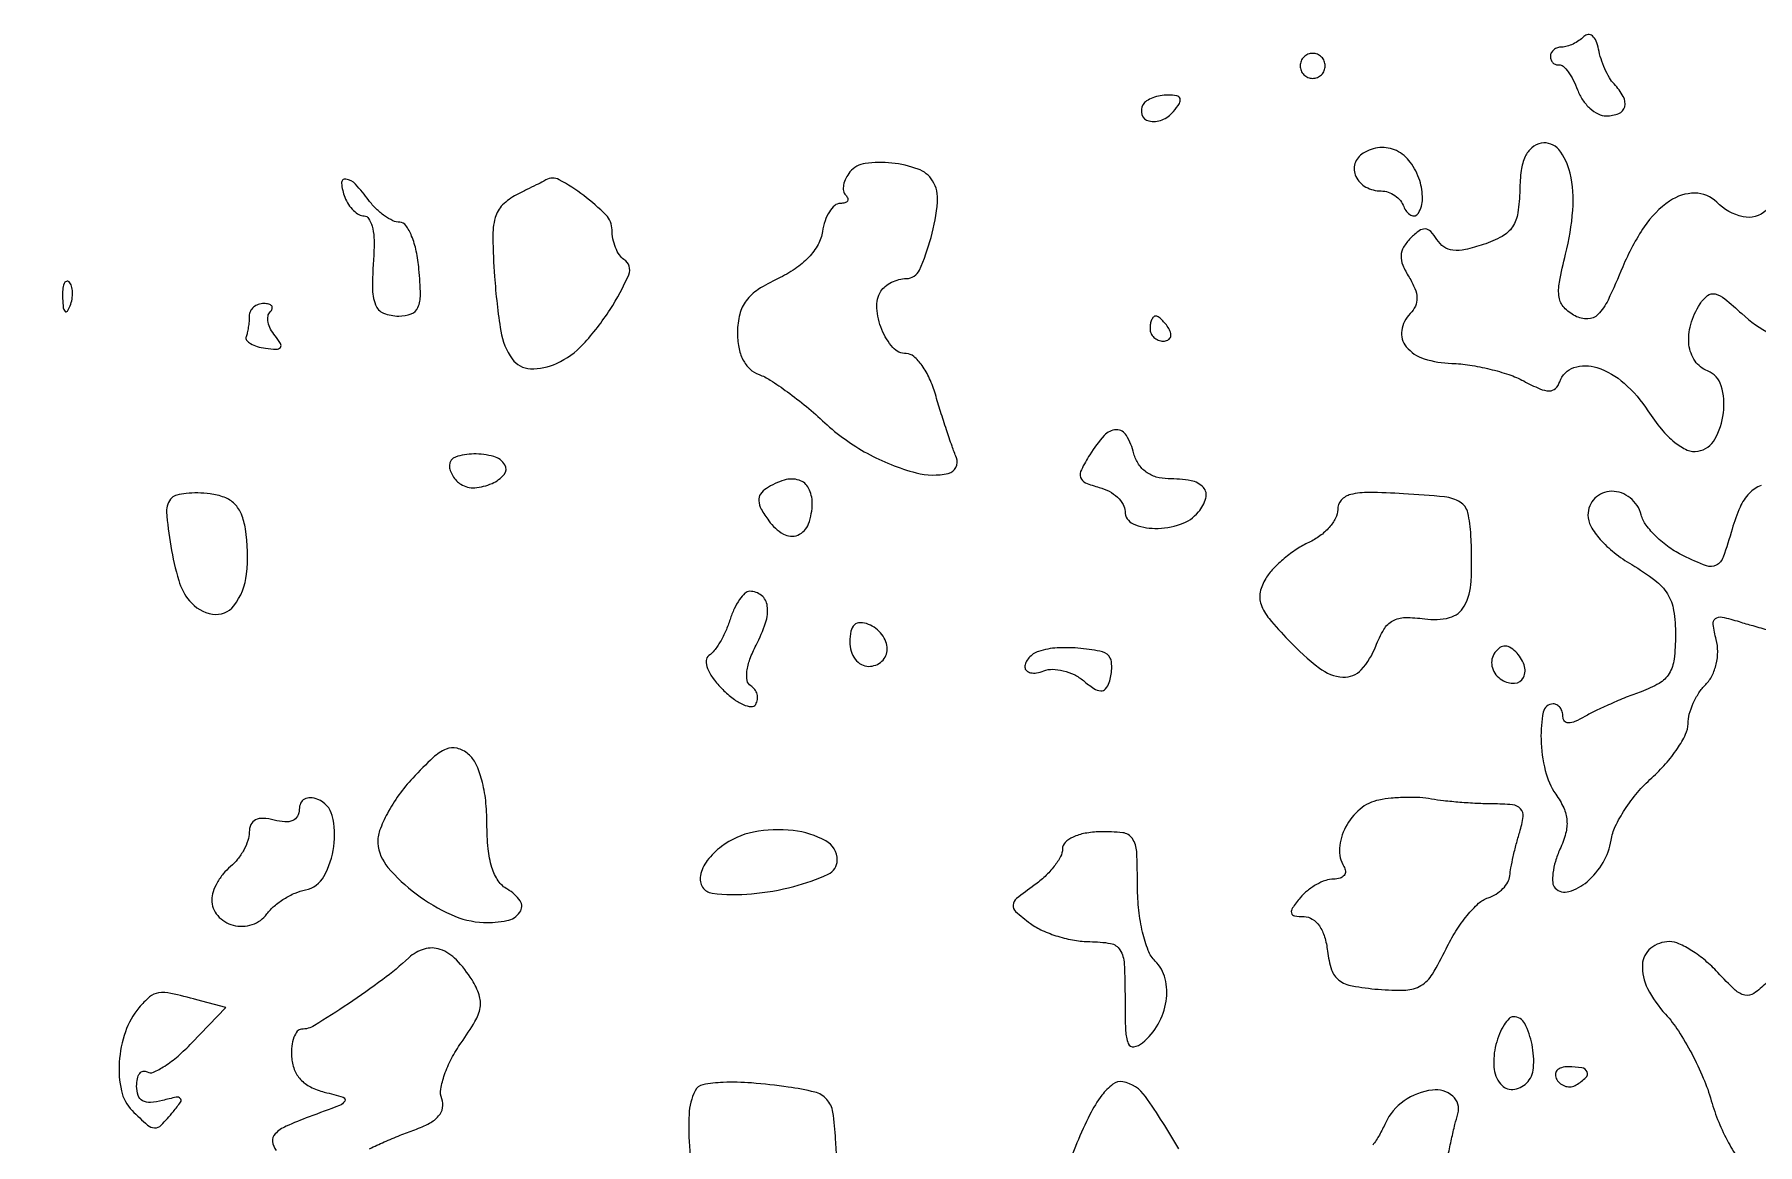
# Model space of a CAD drawing. Extents: x 0 to 5034, y 0 to 2560.
# Drawn here: x 535.8 to 673.6, y 1386.8 to 1475.5 of the extents above; entities that cross this region are included whole.
import ezdxf

# ---------------------------------------------------------------- set-up
doc = ezdxf.new("R2010")
doc.units = 0

msp = doc.modelspace()

# ---------------------------------------------------------------- linework, layer by layer
for points in [[(526.103439, 1377, 0.000674), (526.155146, 1387.921644, 0.000044), (526.25998, 1419.689892, 0.000061), (526.356434, 1450.89634, 0.000347), (526.394204, 1467.5, 0.005704), (526.33438, 1473.587084, 0.002906), (526.127489, 1481.234375, 0.002886), (525.822765, 1489.118343, 0.004321), (525.457378, 1496, -0.004088), (525.092582, 1502.810605, -0.002882), (524.789257, 1510.471875, -0.002908), (524.584007, 1517.802787, -0.006113), (524.527327, 1523.5, -0.005473), (524.725166, 1538.461266, -0.003102), (525.275425, 1556.573098, -0.000555), (525.982654, 1575.331144, -0.12941), (526.484045, 1576.974185, 0.145659), (526.683963, 1577.71292, 0.003072), (526.564878, 1581.536407, 0.006859), (526.335124, 1586.037683, 0.004536), (525.953415, 1591.201332, -0.015741), (525.191422, 1606.01857, -0.005314), (524.990937, 1627.637261, -0.005068)], [(674.234326, 1461.44372, -0.25367), (672.395005, 1460.936917, -0.14026), (670.300663, 1462.099337, 0.199819), (668.54235, 1462.824066, 0.150809), (666.527169, 1462.194402, 0.095246), (664.498689, 1460.138427, 0.048759), (662.782872, 1456.9317, -0.011866), (661.607925, 1454.283591, -0.082358), (660.80307, 1453.121338, -0.197792), (659.990179, 1452.767802, -0.128473), (658.980447, 1453.010464, -0.081403), (658.091468, 1453.691678, -0.151441), (657.697014, 1454.500178, -0.085711), (657.718486, 1455.713462, -0.01497), (658.216462, 1457.954667, 0.043641), (658.786468, 1461.456668, 0.072849), (658.574093, 1464.429588, 0.117157), (657.669363, 1466.302486, 0.276164), (656.265793, 1466.812671, 0.130595), (655.522373, 1466.453582, 0.107944), (654.991049, 1465.748892, 0.073902), (654.669623, 1464.645459, 0.030209), (654.551522, 1463.084526, -0.032969), (654.402665, 1461.251503, -0.110918), (653.9725, 1460.135419, -0.121672), (653.131984, 1459.368212, -0.04362), (651.634346, 1458.716414, -0.025992), (650.201416, 1458.317776, -0.08211), (649.209574, 1458.262661, -0.123791), (648.488821, 1458.529576, -0.104433), (647.925987, 1459.119756, 0.04876), (647.437311, 1459.761222, 0.19658), (646.999614, 1459.964151, 0.173097), (646.507664, 1459.813654, 0.036447), (645.816681, 1459.216681, 0.062405), (645.263297, 1458.504757, 0.125585), (645.063797, 1457.82693, 0.108981), (645.201865, 1457.071304, 0.040126), (645.703371, 1456.103371, -0.040828), (646.171276, 1455.197179, -0.091085), (646.334944, 1454.441749, -0.114305), (646.205356, 1453.788845, -0.090708), (645.795548, 1453.195548, 0.159508), (645.11457, 1451.851778, 0.215039), (645.47479, 1450.554914, 0.143175), (646.91242, 1449.588546, 0.069858), (649.110701, 1449.215916, -0.031251), (650.551102, 1449.084612, -0.021515), (652.159109, 1448.764655, -0.021754), (653.685551, 1448.32086, -0.040744), (654.865109, 1447.811155, 0.018853), (656.149314, 1447.188241, 0.098492), (656.913062, 1447.0194, 0.1994), (657.406521, 1447.21217, 0.120784), (657.74697, 1447.75, -0.234841), (658.877826, 1448.881184, -0.16208), (660.721658, 1448.88645, -0.102248), (662.906575, 1447.628779, -0.067554), (664.80084, 1445.424088, 0.028927), (665.872617, 1443.962559, 0.050307), (666.94118, 1442.906134, 0.065203), (667.940322, 1442.295018, 0.152682), (668.80084, 1442.195017, 0.220426), (670.143181, 1443.155853, 0.099532), (670.833887, 1445.259647, 0.10147), (670.651849, 1447.436479, 0.233803), (669.566971, 1448.612674, -0.152038), (668.560607, 1449.406981, -0.122763), (668.077712, 1450.703435, -0.09907), (668.215465, 1452.315466, -0.070405), (668.962643, 1453.973795, -0.08528), (669.558595, 1454.634327, -0.227888), (670.161809, 1454.768255, -0.115215), (670.94207, 1454.382585, -0.016428), (672.291873, 1453.195525, 0.073664), (674.613862, 1451.582557, 0.21961)], [(673.844138, 1439.471168, 0.108689), (672.887596, 1438.826344, 0.087957), (672.162454, 1437.733097, 0.031757), (671.52651, 1435.972948, -0.013771), (670.8073, 1433.733543, -0.184903), (670.258956, 1433.087751, -0.221071), (669.469895, 1433.035594, -0.020412), (667.626651, 1433.836634, -0.041589), (666.490769, 1434.50814, -0.038739), (665.452446, 1435.372947, -0.041112), (664.652419, 1436.291198, -0.094971), (664.26002, 1437.113686, 0.161385), (663.378692, 1438.471315, 0.17127), (661.883408, 1438.99311, 0.198878), (660.551237, 1438.435941, 0.198038), (660, 1437.098776, 0.129373), (660.237309, 1436.196977, 0.052146), (660.981772, 1435.151597, 0.044812), (662.102181, 1434.090528, 0.033911), (663.5, 1433.132501, -0.028463), (665.360263, 1431.887072, -0.092062), (666.359029, 1430.793953, -0.101068), (666.848534, 1429.474555, -0.038472), (667, 1427.508974, -0.029636), (666.885862, 1425.584983, -0.107077), (666.488253, 1424.43113, -0.124773), (665.686821, 1423.642506, -0.04707), (664.25, 1422.974817, 0.010548), (663.069026, 1422.527552, 0.008018), (661.79375, 1421.98963, 0.008116), (660.613563, 1421.446325, 0.018737), (659.75, 1420.991094, -0.027179), (658.96651, 1420.594822, -0.103912), (658.433931, 1420.483069, -0.227949), (658.126295, 1420.631099, -0.170131), (658, 1420.991526, 0.075974), (657.941116, 1421.376819, 0.089286), (657.770319, 1421.703761, 0.100737), (657.516291, 1421.92232, 0.128117), (657.218108, 1422, 0.358822), (656.429849, 1421.350712, 0.055582), (656.252113, 1419.179962, 0.051471), (656.585698, 1416.671484, 0.094266), (657.429612, 1414.79703, -0.046148), (658.064415, 1413.685185, -0.088024), (658.319159, 1412.69149, -0.085097), (658.220362, 1411.648308, -0.040852), (657.763146, 1410.379508, 0.033518), (657.39886, 1409.413208, 0.043082), (657.203408, 1408.48433, 0.049142), (657.185689, 1407.716569, 0.179457), (657.385523, 1407.281143, 0.275662), (658.484092, 1407.003633, 0.104676), (659.927725, 1407.79065, 0.081727), (661.220736, 1409.325798, 0.098143), (661.851565, 1411.102128, -0.076012), (662.189331, 1412.204523, -0.03214), (662.951273, 1413.556202, -0.03087), (663.966367, 1414.921636, -0.035188), (665.101565, 1416.089199, 0.030245), (666.21082, 1417.207765, 0.032499), (667.148585, 1418.426664, 0.034408), (667.806112, 1419.569725, 0.113793), (668, 1420.410628, -0.066515), (668.102368, 1421.176736, -0.039087), (668.414476, 1422.04849, -0.038396), (668.870845, 1422.886475, -0.052537), (669.410981, 1423.553838, 0.080548), (669.923298, 1424.26445, 0.058389), (670.255889, 1425.183409, 0.056708), (670.37394, 1426.185037, 0.065042), (670.253049, 1427.14034, -0.027118), (670.004607, 1428.356227, -0.27001), (670.190116, 1428.820534, -0.224356), (670.720202, 1428.940097, -0.019525), (672.092069, 1428.577198, 0.004701), (673.177397, 1428.255391, 0.002941), (674.453608, 1427.898112, 0.002951)], [(562.620574, 1386.451033, -0.008109), (563.792125, 1386.989986, -0.008011), (565.058231, 1387.523689, -0.010532), (566.2309, 1387.967555, 0.037062), (567.403942, 1388.484205, 0.091012), (568.139317, 1389.067391, 0.135121), (568.453753, 1389.718037, 0.137855), (568.387531, 1390.432493, -0.134692), (568.310468, 1391.211257, -0.041154), (568.607554, 1392.367982, -0.037862), (569.170262, 1393.664969, -0.033447), (569.942963, 1394.919899, 0.021178), (571.043219, 1396.612415, 0.091085), (571.45622, 1397.735436, 0.125617), (571.376542, 1398.739537, 0.057347), (570.807844, 1399.936083, 0.051496), (569.553978, 1401.547846, 0.117979), (568.26818, 1402.375408, 0.156654), (566.99014, 1402.408927, 0.11594), (565.751951, 1401.70751, -0.025957), (563.667128, 1399.971494, -0.013798), (560.922461, 1398.033263, -0.008539), (558.207898, 1396.29259, -0.139166), (557.177028, 1396, 0.229995), (556.839721, 1395.836177, 0.080765), (556.571939, 1395.352192, 0.059899), (556.40912, 1394.639257, 0.039089), (556.386536, 1393.794697, 0.077589), (556.596164, 1392.792882, 0.096907), (557.095426, 1391.986459, 0.089351), (557.898216, 1391.382473, 0.056564), (559, 1390.975573, -0.014289), (560.514437, 1390.557515, -0.490128), (560.628497, 1390.25581, -0.164547), (560.210957, 1389.907938, -0.003842), (557.784057, 1388.992303, 0.016883), (555.942171, 1388.241955, 0.093982), (555.070029, 1387.634954, 0.225015), (554.856758, 1387.017742, 0.14673), (555.156502, 1386.311427, 0.123168)], [(674.249151, 1399.677723, -0.045641), (673.262298, 1398.85628, -0.208487), (672.546356, 1398.717199, -0.135807), (671.766834, 1399.13216, -0.016064), (670.374442, 1400.540979, 0.031313), (669.385875, 1401.482034, 0.032694), (668.301067, 1402.277662, 0.034614), (667.278546, 1402.83394, 0.107674), (666.516364, 1403, 0.172427), (665.020619, 1402.468381, 0.211527), (664.354145, 1401.15924, 0.133852), (664.766062, 1399.246683, 0.06582), (666.202411, 1397.190302, -0.041582), (667.23244, 1395.857746, -0.021895), (668.29296, 1394.052467, -0.02163), (669.22373, 1392.096272, -0.03103), (669.861609, 1390.28618, 0.028272), (670.452765, 1388.578717, 0.027494), (671.237528, 1386.932355, 0.028596), (672.08813, 1385.566402, 0.084662)], [(525.947819, 1359.484375, 0.000047), (526.070043, 1372.630247, 0.00078)], [(627.296545, 1386.429029, 0.021969), (624.632166, 1390.625353, 0.195148), (622.831795, 1391.793877, 0.213612), (622.030113, 1391.605622, 0.068462), (621.147227, 1390.717676, 0.045083), (620.189862, 1389.17605, 0.01794), (619.15166, 1386.910765, 0.026435), (617.556761, 1382.416469, 0.068823)], [(648.832501, 1385.971119, -0.005377), (649.098175, 1387.225351, -0.005439), (649.3717, 1388.391606, -0.012962), (649.606654, 1389.25, 0.297818), (649.193395, 1390.656307, 0.211815), (647.57117, 1391.13795, 0.118779), (645.304637, 1390.271087, 0.136214), (643.818046, 1388.5, -0.022204), (643.329364, 1387.542535, -0.030663), (642.802613, 1386.734375, -0.031226)]]:
    msp.add_lwpolyline(points, format="xyb")
for points in [[(659.666667, 1475.339711, -0.047771), (659.280223, 1475.018327, -0.03774), (658.808854, 1474.746665, -0.038933), (658.328102, 1474.560443, -0.073062), (657.916667, 1474.5, 0.080377), (657.566533, 1474.443348, 0.091482), (657.269271, 1474.279687, 0.100741), (657.070525, 1474.036048, 0.121457), (657, 1473.75, 0.09451), (657.053507, 1473.46945, 0.107004), (657.205769, 1473.242099, 0.110959), (657.433356, 1473.103667, 0.108154), (657.700492, 1473.074167, -0.217503), (658.021166, 1472.966883, -0.046659), (658.420604, 1472.51726, -0.040728), (658.823233, 1471.863051, -0.029002), (659.168267, 1471.074167, 0.060263), (659.575835, 1470.281055, 0.060524), (660.160253, 1469.609286, 0.066443), (660.824793, 1469.153449, 0.117673), (661.467776, 1469, 0.09618), (662.4647, 1469.193559, 0.240828), (662.936661, 1469.737568, 0.189655), (662.827124, 1470.556839, 0.063142), (662.097065, 1471.55, -0.058035), (661.725868, 1472.04435, -0.026724), (661.357416, 1472.761353, -0.026035), (661.046187, 1473.565694, -0.032681), (660.847065, 1474.339711, 0.051836), (660.654357, 1474.985396, 0.119141), (660.357159, 1475.392342, 0.200846), (660.011278, 1475.501779, 0.176609)], [(637, 1473, 0.099038), (637.076342, 1472.618362, 0.097945), (637.29375, 1472.29375, 0.097945), (637.618362, 1472.076342, 0.099038), (638, 1472, 0.099038), (638.381638, 1472.076342, 0.097945), (638.70625, 1472.29375, 0.097945), (638.923658, 1472.618362, 0.099038), (639, 1473, 0.099038), (638.923658, 1473.381638, 0.097945), (638.70625, 1473.70625, 0.097945), (638.381638, 1473.923658, 0.099038), (638, 1474, 0.099038), (637.618362, 1473.923658, 0.097945), (637.29375, 1473.70625, 0.097945), (637.076342, 1473.381638, 0.099038)], [(624.439699, 1469.902432, 0.224307), (624.34949, 1469.10226, 0.259634), (624.912648, 1468.594515, 0.153551), (625.957775, 1468.677327, 0.124203), (626.870817, 1469.344344, 0.031082), (627.350581, 1470.001551, 0.224487), (627.398805, 1470.379874, 0.276877), (627.139755, 1470.60512, 0.043901), (626.440135, 1470.666667, 0.045576), (625.820558, 1470.610073, 0.045718), (625.222161, 1470.442173, 0.049747), (624.729936, 1470.195636, 0.113856)], [(642.031201, 1466.019283, 0.178775), (641.380529, 1465.18678, 0.19124), (641.450857, 1464.158964, 0.157294), (642.252423, 1463.312676, 0.125782), (643.475684, 1463, -0.084103), (644.028048, 1462.906427, -0.067679), (644.565662, 1462.632812, -0.068111), (645.007499, 1462.227802, -0.087679), (645.279762, 1461.75, 0.177842), (645.853155, 1461.062334, 0.406872), (646.447888, 1461.213605, 0.137366), (646.776769, 1462.375365, 0.077701), (646.553239, 1463.832258, 0.082967), (645.802444, 1465.299794, 0.121057), (644.688521, 1466.221804, 0.135309), (643.370037, 1466.463755, 0.11705)], [(574.363947, 1462.68915, 0.081089), (573.24398, 1461.882059, 0.13101), (572.659665, 1460.870916, 0.071402), (572.465383, 1459.271708, 0.01192), (572.606479, 1456.173396, 0.022369), (573.107055, 1451.804448, 0.115703), (574.023402, 1449.570057, 0.233829), (575.47202, 1448.793996, 0.115494), (577.570371, 1449.214017, 0.099844), (579.690905, 1450.748965, 0.0428), (581.843426, 1453.524367, 0.041479), (583.333502, 1456.309873, 0.372275), (582.94977, 1457.531044, -0.108576), (582.585587, 1457.884095, -0.050817), (582.278995, 1458.468618, -0.047001), (582.070382, 1459.173898, -0.048452), (582, 1459.898502, 0.197062), (581.517869, 1461.074292, 0.037093), (579.732476, 1462.635054, 0.035847), (577.769626, 1463.900261, 0.267356), (576.702947, 1463.877216, -0.017977), (576.554778, 1463.794697, -0.000554), (575.93215, 1463.477573, -0.001087), (575.197103, 1463.106224, -0.000752)], [(601.015026, 1464.518105, 0.056846), (600.68238, 1464.009441, 0.071361), (600.503703, 1463.47582, 0.086198), (600.499589, 1463.000282, 0.156786), (600.675343, 1462.657991, -0.102014), (600.840302, 1462.407344, -0.246636), (600.817771, 1462.193285, -0.185531), (600.610513, 1462.046752, -0.062211), (600.236218, 1462, 0.180467), (599.792772, 1461.834557, 0.073807), (599.367512, 1461.339062, 0.059923), (599.022784, 1460.611012, 0.04539), (598.819551, 1459.75, -0.093677), (598.468519, 1458.718059, -0.060829), (597.717766, 1457.701689, -0.053365), (596.628719, 1456.772316, -0.041241), (595.271642, 1456, 0.034504), (593.682473, 1455.123693, 0.087366), (592.718132, 1454.230335, 0.101942), (592.202238, 1453.151682, 0.058857), (592.021642, 1451.718615, 0.04728), (592.127188, 1450.504437, 0.072608), (592.46476, 1449.506413, 0.086342), (593.015996, 1448.771242, 0.105109), (593.75, 1448.325539, -0.059879), (594.646774, 1447.885827, -0.014344), (596.014063, 1446.941998, -0.014534), (597.531624, 1445.759501, -0.013933), (599, 1444.474583, 0.061586), (602.391392, 1442.034382, 0.060358), (606.297676, 1440.473591, 0.122038), (608.877442, 1440.430553, 0.462214), (609.525574, 1441.679544, -0.012295), (609.17616, 1442.600381, -0.004488), (608.7255, 1443.919928, -0.004446), (608.258294, 1445.372262, -0.005302), (607.844545, 1446.75, 0.03695), (607.383386, 1447.993993, 0.048021), (606.774669, 1449.045312, 0.056457), (606.118328, 1449.773429, 0.183106), (605.520384, 1450, -0.21665), (604.444694, 1450.489052, -0.083139), (603.563892, 1451.920892, -0.078833), (603.163279, 1453.645462, -0.157401), (603.494469, 1454.991051, -0.085304), (603.835778, 1455.377252, -0.053413), (604.34484, 1455.703621, -0.051766), (604.933589, 1455.925189, -0.064213), (605.513704, 1456, 0.295226), (606.569534, 1456.68294, 0.040021), (607.498055, 1459.286999, 0.041676), (608.010207, 1462.114173, 0.163813), (607.613896, 1463.815713, 0.169541), (606.464274, 1464.747907, 0.059923), (604.368403, 1465.229243, 0.060182), (602.24334, 1465.199114, 0.188091)], [(560.638374, 1462.5, 0.052297), (560.930454, 1461.926289, 0.056169), (561.329355, 1461.440625, 0.063107), (561.769447, 1461.10959, 0.130447), (562.182355, 1461, -0.257851), (562.54059, 1460.8021, -0.070776), (562.813007, 1460.192188, -0.05283), (562.968465, 1459.303547, -0.033379), (562.969404, 1458.25, 0.012343), (562.846956, 1455.276603, 0.094678), (563.085346, 1453.90691, 0.208723), (563.737668, 1453.237741, 0.096954), (564.952192, 1453, 0.088361), (565.946504, 1453.177099, 0.205692), (566.485012, 1453.687137, 0.107676), (566.682457, 1454.701257, 0.016816), (566.567888, 1456.75, 0.02991), (566.351831, 1458.186422, 0.044762), (565.978822, 1459.398438, 0.054557), (565.518628, 1460.246797, 0.245979), (565.035085, 1460.5, -0.110424), (564.485741, 1460.622819, -0.043869), (563.814301, 1461.014062, -0.040666), (563.137187, 1461.580421, -0.040416), (562.559146, 1462.25, 0.029464), (561.487156, 1463.548106, 0.174792), (560.717072, 1463.944641, 0.482625), (560.374962, 1463.612993, 0.067108)], [(538.078947, 1454.416667, 0.018894), (538.137993, 1453.670344, 0.168741), (538.279315, 1453.37858, 0.470617), (538.461564, 1453.395823, 0.054073), (538.683114, 1453.8125, 0.051402), (538.839148, 1454.359369, 0.05415), (538.876576, 1454.916927, 0.060344), (538.797407, 1455.402231, 0.126455), (538.604167, 1455.729167, 0.296942), (538.385309, 1455.77538, 0.208169), (538.200665, 1455.592839, 0.077125), (538.089945, 1455.112848, 0.028489)], [(553, 1453, -0.021205), (552.981721, 1452.569191, -0.016288), (552.926563, 1452.10144, -0.016562), (552.846072, 1451.6667, -0.037164), (552.75, 1451.345329, 0.266223), (552.792366, 1451.075249, 0.090482), (553.103893, 1450.805114, 0.061197), (553.631884, 1450.574602, 0.035933), (554.305807, 1450.425622, 0.025657), (555.163773, 1450.344366, 0.245588), (555.485902, 1450.495437, 0.309606), (555.501776, 1450.811758, 0.035608), (555.064483, 1451.422302, -0.054089), (554.712762, 1451.953735, -0.069255), (554.518232, 1452.506674, -0.084614), (554.50299, 1452.995467, -0.163367), (554.675343, 1453.342009, 0.113033), (554.832285, 1453.592176, 0.253554), (554.79734, 1453.806715, 0.172529), (554.56848, 1453.953729, 0.057388), (554.166667, 1454, 0.084383), (553.721133, 1453.92427, 0.093242), (553.342708, 1453.70625, 0.100475), (553.089636, 1453.381441, 0.115918)], [(625, 1452, 0.105053), (625.081062, 1451.618444, 0.099167), (625.311086, 1451.29375, 0.09642), (625.654762, 1451.076123, 0.093332), (626.059017, 1451, 0.108972), (626.413961, 1451.078288, 0.182303), (626.6254, 1451.29375, 0.161196), (626.656512, 1451.6179, 0.082592), (626.5, 1452, 0.029505), (626.231006, 1452.382774, 0.035638), (625.933975, 1452.70625, 0.038439), (625.65171, 1452.934461, 0.151918), (625.440983, 1453, 0.210953), (625.272352, 1452.92554, 0.081139), (625.129539, 1452.70625, 0.061769), (625.032345, 1452.382849, 0.042167)], [(620.183004, 1441.921428, 0.023527), (619.510508, 1440.72255, 0.188857), (619.454183, 1440.104198, 0.227185), (619.834695, 1439.678376, 0.034755), (620.942457, 1439.304797, -0.059213), (621.729205, 1438.995961, -0.064803), (622.395597, 1438.518428, -0.073467), (622.84671, 1437.952431, -0.132328), (623, 1437.383369, 0.297584), (623.641136, 1436.401528, 0.102051), (625.382825, 1436.02949, 0.083219), (627.43661, 1436.35884, 0.13914), (628.868879, 1437.342009, 0.101198), (629.459503, 1438.446615, 0.262717), (629.265536, 1439.295975, 0.166039), (628.276979, 1439.84037, 0.043603), (626.449965, 1440, -0.07112), (625.494713, 1440.136566, -0.086862), (624.68594, 1440.534546, -0.089729), (624.079453, 1441.17107, -0.081802), (623.710251, 1442, 0.067541), (623.111131, 1443.454809, 0.273407), (622.308154, 1443.90554, 0.207506), (621.337576, 1443.458677, 0.042994)], [(569, 1441.059017, 0.082851), (569.066997, 1440.657468, 0.053446), (569.267241, 1440.229283, 0.052137), (569.561743, 1439.840605, 0.066254), (569.909758, 1439.555773, 0.158123), (571.02251, 1439.283553, 0.08527), (572.40614, 1439.627809, 0.109962), (573.371633, 1440.336252, 0.329254), (573.435239, 1441.104785, 0.190183), (572.54064, 1441.772724, 0.069056), (570.941643, 1441.977828, 0.0774), (569.489415, 1441.736295, 0.323499)], [(594.335243, 1439.228353, 0.102059), (593.8655, 1438.772833, 0.168625), (593.72319, 1438.244786, 0.109806), (593.923554, 1437.572358, 0.030771), (594.518708, 1436.643528, 0.102142), (595.691099, 1435.581925, 0.233735), (596.849505, 1435.497159, 0.211811), (597.703983, 1436.383383, 0.087651), (598, 1438.059017, 0.119614), (597.714477, 1439.235461, 0.199001), (596.947051, 1439.884133, 0.15305), (595.768385, 1439.890169, 0.067099)], [(546.810628, 1438.477294, 0.217335), (546.393834, 1437.361138, 0.024657), (546.724517, 1434.61717, 0.029197), (547.362955, 1431.860876, 0.100958), (548.216447, 1430.25, 0.181649), (550.075256, 1429.178411, 0.274783), (551.767384, 1429.840089, 0.14097), (552.785909, 1432.378202, 0.063413), (552.69487, 1436, 0.05791), (552.376995, 1437.159945, 0.102253), (551.829294, 1437.983348, 0.103963), (551.007207, 1438.513595, 0.061368), (549.868808, 1438.79591, 0.025581), (548.888232, 1438.864028, 0.030514), (547.96246, 1438.824379, 0.031786), (547.203655, 1438.696186, 0.139517)], [(640, 1437.530821, -0.12158), (639.832357, 1436.851578, -0.059243), (639.323231, 1436.11104, -0.053605), (638.577299, 1435.425758, -0.05215), (637.696104, 1434.907397, 0.039512), (636.730135, 1434.371492, 0.027713), (635.732572, 1433.627357, 0.028088), (634.851494, 1432.802459, 0.051021), (634.246996, 1432.023896, 0.0863), (633.804672, 1430.935696, 0.142529), (633.872826, 1429.953099, 0.085075), (634.525861, 1428.818201, 0.017712), (636.05959, 1427.09506, 0.037062), (638.533379, 1424.86343, 0.14875), (640.41545, 1424.145208, 0.228905), (641.887648, 1424.734649, 0.094425), (643.04218, 1426.610941, -0.04267), (643.687807, 1427.952251, -0.132798), (644.399697, 1428.646492, -0.126888), (645.385062, 1428.904795, -0.037436), (646.954797, 1428.793327, 0.098919), (648.925758, 1428.894856, 0.207428), (650.116748, 1429.814842, 0.116135), (650.67166, 1431.798358, 0.023196), (650.653778, 1435.5, 0.044806), (650.400519, 1437.287246, 0.200612), (649.793663, 1438.126093, 0.112977), (648.545637, 1438.544589, 0.010259), (645.25, 1438.80226, 0.011162), (642.496841, 1438.899176, 0.062699), (641.036005, 1438.734328, 0.151924), (640.289208, 1438.287543, 0.184582)], [(591.432606, 1428.75, -0.028528), (591.091435, 1427.842327, -0.028158), (590.647869, 1426.975297, -0.029343), (590.173327, 1426.263249, -0.088487), (589.747185, 1425.868034, 0.247644), (589.517992, 1425.462139, 0.103646), (589.632607, 1424.825202, 0.066061), (590.087768, 1424.023807, 0.034248), (590.845492, 1423.154508, 0.033241), (591.683277, 1422.421281, 0.057338), (592.477974, 1421.947145, 0.084734), (593.111933, 1421.782349, 0.282818), (593.479837, 1421.967376, 0.105168), (593.618171, 1422.353509, 0.099187), (593.591702, 1422.771213, 0.096389), (593.404287, 1423.156048, 0.093229), (593.084401, 1423.447837, -0.212437), (592.796583, 1423.869831, -0.078242), (592.779072, 1424.606753, -0.055963), (593.020462, 1425.575447, -0.030648), (593.516911, 1426.695235, 0.039969), (594.269719, 1428.482352, 0.109529), (594.40649, 1429.837323, 0.195832), (593.948112, 1430.667755, 0.171571), (593.008371, 1431, 0.19143), (592.624338, 1430.847376, 0.050863), (592.185132, 1430.339062, 0.043981), (591.765532, 1429.611371, 0.033174)], [(601, 1426.968615, 0.074555), (601.112818, 1426.216216, 0.088591), (601.440489, 1425.578103, 0.100732), (601.927808, 1425.151638, 0.130258), (602.5, 1425, 0.091732), (603.07263, 1425.105949, 0.095925), (603.559375, 1425.409197, 0.099462), (603.885101, 1425.86153, 0.106859), (604, 1426.393011, 0.096313), (603.888097, 1426.968559, 0.06686), (603.559375, 1427.545909, 0.064359), (603.073431, 1428.037471, 0.074185), (602.5, 1428.361626, 0.086117), (601.836898, 1428.492319, 0.195231), (601.367392, 1428.31408, 0.155809), (601.0868, 1427.816231, 0.051069)], [(616.087565, 1426.195855, 0.068037), (615.671805, 1425.991101, 0.065199), (615.319472, 1425.679773, 0.070096), (615.081156, 1425.313577, 0.109678), (615, 1424.948051, 0.205779), (615.123907, 1424.659734, 0.14097), (615.444366, 1424.49334, 0.091425), (615.93322, 1424.485284, 0.050178), (616.512735, 1424.64326, -0.096934), (617.212838, 1424.765704, -0.055581), (618.065758, 1424.653181, -0.052587), (618.931962, 1424.339645, -0.059492), (619.675356, 1423.861876, 0.025337), (620.517646, 1423.235544, 0.131362), (621.061814, 1423.05067, 0.237014), (621.447832, 1423.213496, 0.095658), (621.737621, 1423.725, 0.036669), (621.87147, 1424.246116, 0.033255), (621.933395, 1424.79858, 0.034869), (621.921041, 1425.301247, 0.084009), (621.825, 1425.659527, 0.234914), (621.200336, 1426.164468, 0.031295), (619.474813, 1426.43546, 0.035757), (617.581492, 1426.476597, 0.068103)], [(652.484752, 1425.975329, 0.114276), (652.307912, 1425.452245, 0.100102), (652.366255, 1424.877086, 0.093512), (652.651783, 1424.338033, 0.085534), (653.121885, 1423.920242, 0.151786), (654.14345, 1423.654357, 0.273786), (654.84328, 1424.113988, 0.203084), (654.897905, 1425.115659, 0.110233), (654.225368, 1426.174632, 0.071657), (653.741877, 1426.536366, 0.154529), (653.290422, 1426.62442, 0.154967), (652.871426, 1426.436558, 0.072185)], [(566.073665, 1416.078859, 0.031799), (564.958458, 1414.721525, 0.033042), (564.039939, 1413.250408, 0.035018), (563.424169, 1411.879181, 0.107222), (563.284329, 1410.875538, 0.159453), (564.086165, 1408.932766, 0.054822), (566.3322, 1406.825267, 0.053858), (569.136036, 1405.158104, 0.096568), (571.730954, 1404.533286, 0.060523), (573.595471, 1404.677422, 0.189216), (574.634182, 1405.346227, 0.315777), (574.646066, 1406.261018, 0.115978), (573.640398, 1407.181367, -0.118417), (572.909092, 1407.857126, -0.071635), (572.397787, 1408.92625, -0.052066), (572.095076, 1410.427033, -0.023753), (572, 1412.427245, 0.027356), (571.898585, 1414.279452, 0.038117), (571.592369, 1415.910374, 0.044269), (571.120526, 1417.2019, 0.110273), (570.508782, 1417.992712, 0.10842), (569.606245, 1418.458834, 0.168599), (568.74119, 1418.39529, 0.087147), (567.700048, 1417.711324, 0.016087)], [(557, 1413.562235, -0.127455), (556.859445, 1413.0198, -0.166771), (556.481456, 1412.67934, -0.117163), (555.855872, 1412.572309, -0.048028), (555, 1412.710251, 0.047842), (554.115346, 1412.853167, 0.129874), (553.497122, 1412.731865, 0.176093), (553.13182, 1412.355236, 0.105772), (553, 1411.739076, -0.081335), (552.891478, 1411.076359, -0.044128), (552.559375, 1410.31812, -0.042469), (552.073969, 1409.586697, -0.051866), (551.5, 1409, 0.049186), (550.926052, 1408.419567, 0.041783), (550.440625, 1407.706921, 0.043726), (550.108001, 1406.975982, 0.08512), (550, 1406.34617, 0.182445), (550.479127, 1405.076804, 0.151041), (551.719523, 1404.317777, 0.141436), (553.237152, 1404.365875, 0.157979), (554.41954, 1405.220852, -0.05848), (554.994567, 1405.840336, -0.037038), (555.790671, 1406.4229, -0.036877), (556.670549, 1406.885423, -0.055055), (557.499955, 1407.142217, 0.222709), (558.973568, 1408.21331, 0.092577), (559.764809, 1410.605879, 0.09522), (559.628786, 1413.071665, 0.244561), (558.479815, 1414.369372, 0.076554), (557.890732, 1414.497149, 0.140952), (557.415811, 1414.391311, 0.161105), (557.110417, 1414.064806, 0.108558)], [(643.297279, 1414.320919, 0.125609), (641.785569, 1413.589941, 0.096542), (640.631226, 1412.156622, 0.102026), (640.14157, 1410.467575, 0.159429), (640.494469, 1409.008949, -0.122794), (640.617034, 1408.625282, -0.187945), (640.512869, 1408.296379, -0.150451), (640.184731, 1408.074828, -0.073936), (639.681462, 1408, 0.083858), (639.040977, 1407.891819, 0.043873), (638.301196, 1407.559375, 0.042018), (637.582466, 1407.073954, 0.050059), (637, 1406.5, 0.019887), (636.38141, 1405.691256, 0.207323), (636.298464, 1405.290988, 0.312509), (636.541635, 1405.05964, 0.038695), (637.311133, 1405, -0.14453), (637.971601, 1404.805012, -0.100049), (638.532387, 1404.25733, -0.076279), (638.948814, 1403.38531, -0.044705), (639.183578, 1402.25, 0.049512), (639.507542, 1400.755747, 0.154168), (640.097658, 1399.926299, 0.117972), (641.163587, 1399.460935, 0.023537), (643.237741, 1399.190366, 0.028063), (645.435834, 1399.132014, 0.127778), (646.654053, 1399.48727, 0.122626), (647.571716, 1400.398648, 0.024963), (648.668119, 1402.430228, -0.029269), (649.437703, 1403.827327, -0.031388), (650.349099, 1405.091169, -0.033077), (651.263654, 1406.065713, -0.111378), (652.013711, 1406.504352, 0.061131), (652.652789, 1406.797015, 0.059454), (653.208792, 1407.237801, 0.06456), (653.602687, 1407.752982, 0.112395), (653.7609, 1408.26449, -0.027211), (653.843102, 1408.890661, -0.00903), (654.029864, 1409.798006, -0.00896), (654.273484, 1410.797958, -0.010072), (654.544198, 1411.75, 0.039041), (654.821914, 1412.996954, 0.230747), (654.622068, 1413.615591, 0.179148), (653.96477, 1413.933301, 0.022741), (652.366631, 1414.013655, -0.010586), (651.122783, 1414.045922, -0.007923), (649.754573, 1414.132168, -0.008017), (648.468198, 1414.254523, -0.018094), (647.5, 1414.397929, 0.032367), (646.575218, 1414.50805, 0.018035), (645.440451, 1414.528187, 0.017929), (644.286296, 1414.4656, 0.027622)], [(590.75, 1410.607954, 0.066505), (589.612759, 1409.478147, 0.114899), (589.063217, 1408.270565, 0.196506), (589.240062, 1407.350009, 0.220623), (590, 1406.875, 0.053592), (593.154828, 1406.820497, 0.042171), (596.523482, 1407.412977, 0.041378), (599.270086, 1408.387954, 0.294874), (600, 1409.518011, 0.27615), (599.076861, 1411.061996, 0.094219), (596.48473, 1411.878554, 0.078289), (593.30178, 1411.754454, 0.114009)], [(618, 1410.404524, -0.124728), (617.846272, 1409.797859, -0.04101), (617.339062, 1409.020855, -0.037884), (616.611015, 1408.217124, -0.034781), (615.75, 1407.507217, 0.012962), (614.33685, 1406.442066, 0.202262), (614.052598, 1405.921551, 0.243193), (614.255454, 1405.408336, 0.018881), (615.44113, 1404.450513, 0.055303), (616.38757, 1403.894391, 0.031104), (617.637158, 1403.426088, 0.030669), (618.973578, 1403.106035, 0.043462), (620.19113, 1403, -0.043884), (621.843895, 1402.854659, -0.215585), (622.598085, 1402.338585, -0.125532), (622.933412, 1401.240082, -0.011629), (623, 1398.377555, 0.008897), (623.044499, 1395.876884, 0.08676), (623.262803, 1394.845955, 0.351125), (623.703888, 1394.597093, 0.133549), (624.391935, 1394.910314, 0.090454), (625.643204, 1396.402963, 0.090891), (626.284256, 1398.23878, 0.099663), (626.204949, 1400.040081, 0.136521), (625.410981, 1401.446162, -0.104748), (624.85707, 1402.297795, -0.033458), (624.406617, 1403.748649, -0.031152), (624.101864, 1405.504384, -0.027402), (624, 1407.361688, 0.011711), (623.933513, 1410.199955, 0.138258), (623.588235, 1411.236256, 0.218929), (622.812341, 1411.704892, 0.035194), (621, 1411.780937, 0.037635), (619.807936, 1411.656925, 0.062897), (618.847409, 1411.355033, 0.086356), (618.217526, 1410.92185, 0.201689)], [(544.181703, 1397.718939, 0.090709), (543.097548, 1395.788897, 0.066307), (542.611816, 1393.373584, 0.070012), (542.781691, 1391.074646, 0.143943), (543.638449, 1389.504408, 0.013107), (544.866602, 1388.339011, 0.178813), (545.429731, 1388.114687, 0.209939), (545.957998, 1388.331012, 0.018886), (546.934706, 1389.421326, 0.020124), (547.516039, 1390.182104, 0.363425), (547.49188, 1390.465884, 0.253319), (547.165999, 1390.564019, 0.01302), (546.057151, 1390.304694, -0.04492), (545.098784, 1390.144129, -0.146381), (544.476658, 1390.279647, -0.186995), (544.121333, 1390.705029, -0.081726), (544, 1391.442386, -0.05006), (544.060734, 1392.047482, -0.108884), (544.248799, 1392.472046, -0.184673), (544.526581, 1392.65075, -0.192323), (544.846975, 1392.594575, 0.249953), (545.340049, 1392.56312, 0.037295), (546.242177, 1393.056797, 0.03458), (547.306179, 1393.856305, 0.023323), (548.40723, 1394.903169), (551.12051, 1397.735223), (548.810255, 1398.353957, 0.010994), (546.732604, 1398.861717, 0.088745), (545.755283, 1398.901497, 0.142748), (545.032194, 1398.57865, 0.043669)], [(652.649385, 1394.767247, 0.082049), (652.483778, 1392.973184, 0.151694), (653.011989, 1391.622475, 0.247486), (653.994606, 1391.193408, 0.179873), (655.099337, 1391.699337, 0.180368), (655.647969, 1392.900354, 0.066893), (655.531001, 1394.784912, 0.071144), (654.944046, 1396.456842, 0.279754), (654.049244, 1397, 0.204213), (653.695499, 1396.849234, 0.051298), (653.301443, 1396.344129, 0.043953), (652.932725, 1395.622127, 0.032144)], [(657.510081, 1391.983688, 0.090427), (657.820631, 1391.639411, 0.095498), (658.22714, 1391.434921, 0.099685), (658.665803, 1391.401101, 0.108373), (659.069098, 1391.542705, 0.050477), (659.838655, 1392.13314, 0.315493), (659.933879, 1392.592818, 0.25701), (659.519563, 1392.914842, 0.039415), (658.440983, 1393, 0.067432), (657.890269, 1392.925389, 0.140899), (657.524436, 1392.701458, 0.190788), (657.397824, 1392.36964, 0.136093)], [(588.630369, 1391.083333, 0.101245), (588.154725, 1389.205057, 0.0316), (588.204274, 1386.283896, 0.031851), (588.625452, 1383.375586, 0.093406), (589.3989, 1381.513954, 0.091731), (591.221753, 1379.607518, 0.036267), (594.32153, 1377.696972, 0.033551), (597.516169, 1376.297924, 0.179932), (599.384404, 1376.317268, 0.176999), (599.866938, 1376.737739, 0.064447), (600.204194, 1377.594691, 0.050713), (600.374875, 1378.764514, 0.031863), (600.346988, 1380.147399, -0.00265), (600.225017, 1381.696617, -0.001445), (600.090913, 1383.598934, -0.00144), (599.965767, 1385.53326, -0.002289), (599.871016, 1387.189397, 0.024693), (599.647784, 1389.371492, 0.146855), (599.162238, 1390.395008, 0.149681), (598.198134, 1390.971695, 0.025967), (596.088441, 1391.377401, 0.013953), (593.146316, 1391.702819, 0.030425), (590.877704, 1391.751425, 0.036897), (589.26252, 1391.567852, 0.23785)]]:
    msp.add_lwpolyline(points, format="xyb", close=True)

doc.saveas('drawing.dxf')
